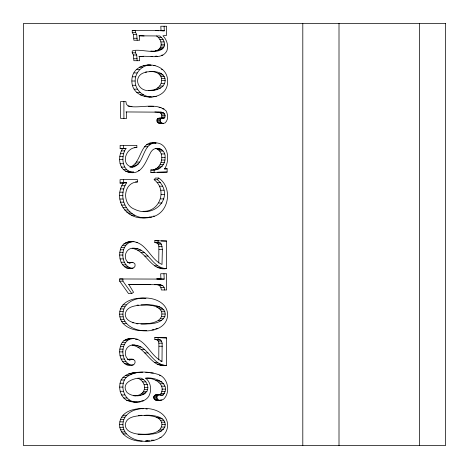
<?xml version="1.0" encoding="UTF-8"?>
<svg xmlns="http://www.w3.org/2000/svg" width="469" height="469" viewBox="0 0 469 469"><rect width="100%" height="100%" fill="white"/><g stroke="black" fill="none" stroke-linecap="round" stroke-linejoin="round"><path stroke-width="0.7" d="M132.117 248.33C146.24 250.382 150.684 271.369 166.647 268.596L166.647 241.048L154.823 240.661L154.823 242.573L156.957 242.989L158.241 244.226L158.88 246.342L158.768 263.056M132.117 345.172C146.24 347.224 150.684 368.212 166.647 365.439L166.647 337.891L154.823 337.51L154.823 339.415L156.957 339.832L158.241 341.069L158.88 343.185L158.768 359.899M154.823 242.573L160.234 242.989L161.518 244.226L162.374 249.379L162.004 264.463C150.666 259.562 146.932 243.804 133.976 241.682C128.107 240.708 121.524 243.475 120.322 249.795C118.634 256.262 120.058 264.833 126.624 267.963C129.714 269.024 136.438 268.919 134.972 264L133.337 262.488L127.621 262.587L132.328 262.3M154.823 339.415L160.234 339.832L161.518 341.069L162.157 343.185L162.004 361.306L160.697 361.306M131.842 268.344C119.114 265.87 119.935 241.242 133.976 241.682M132.328 359.143L127.621 359.43L133.337 359.33L134.972 360.843C136.362 366.617 127.58 366.072 124.596 363.657C119.22 358.99 118.493 350.671 121.16 344.369C123.693 337.997 131.748 337.621 137.411 339.275C147.841 343.953 151.669 356.663 162.004 361.306M131.842 365.187C119.114 362.713 119.935 338.085 133.976 338.524M164.513 168.764L167.134 168.764L167.134 172.07L150.854 172.451L150.854 169.971C158.405 171.449 165.745 165.258 165.059 157.502C166.225 149.717 155.855 144.886 151.241 151.522C145.718 160.785 142.254 176.168 127.955 172.041C117.959 169.356 117.936 155.614 122.767 148.339M133.671 172.328C121.87 172.059 120.498 156.124 126.038 148.339L124.731 148.339M145.947 217.692C125.862 220.442 112.648 199.589 123.376 182.763L126.648 182.763C115.098 200.281 131.173 222.693 151.716 217.012C169.174 213.477 173.155 187.653 158.71 178.056L155.432 178.056L154.149 179.709C167.562 189.664 160.011 211.982 143.086 211.314M150.854 169.971C161.899 170.64 166.343 152.091 155.831 148.503L159.102 148.503M146.621 330.405C135.781 331.976 119.642 327.309 119.648 314.154C119.355 301.133 135.371 296.766 145.929 298.507M122.925 314.154C123.4 292.146 166.9 292.891 167.621 314.412C167.615 337.012 123.47 335.845 122.925 314.154L119.648 314.154M142.183 441.095C131.431 441.769 117.332 434.347 119.859 421.86C121.629 411.465 134.128 408.147 143.227 408.751M122.925 424.615C123.4 402.607 166.9 403.352 167.621 424.873C167.615 447.473 123.47 446.306 122.925 424.615L119.648 424.615M142.711 372.187C135.125 372.163 125.346 372.626 121.084 379.996C118.094 386.919 119.853 396.211 126.612 400.245C133.583 403.305 143.76 403.311 148.632 396.557C152.02 390.683 151.124 382.317 145.519 378.102C154.946 376.783 171.396 383.261 163.335 394.869L160.058 394.869C167.193 385.301 154.934 377.269 145.83 378.372M137.03 402.091C124.748 402.637 118.692 386.128 126.155 377.398C134.714 370.616 147.143 371.231 157.133 374.127C167.843 376.496 171.15 391.885 163.652 399.166C160.691 401.112 152.701 401.745 153.768 396.346C155.432 393.702 159.612 394.323 162.004 395.601L163.335 394.869M150.854 50.986C161.811 52.827 164.566 41.635 156.529 35.966M143.444 56.585L139.475 56.333L139.656 60.718L133.876 60.718L133.448 54.996L132.229 52.833L132.229 50.986C139.961 47.774 159.8 56.638 164.349 45.927C165.07 42.052 162.86 38.229 159.806 35.966L138.847 35.832M133.688 395.666C146.041 396.645 148.403 382.991 137.909 378.166M147.665 389.633C148.72 384.861 145.548 379.984 141.181 378.166C133.577 377.656 120.263 383.026 126.964 392.412C132.346 397.448 144.774 397.337 147.665 389.633L144.393 389.633M131.865 81.02C131.343 59.246 167.644 59.968 167.621 81.02C168.394 102.77 131.666 102.037 131.865 81.02L135.136 81.02C135.008 90.019 143.344 97.224 152.114 96.989M135.136 81.02C135.008 72.613 142.101 64.869 150.649 64.986M160.867 118.176L161.658 117.098L161.846 115.696L161.4 113.996L160.193 112.836L158.041 112.167L154.881 111.944M162.831 118.176L164.144 118.176L164.936 117.098L165.117 115.696L164.678 113.996L163.47 112.836L161.318 112.167L125.962 111.944M126.648 182.763L120.076 183.08L120.076 179.645L137.517 179.645L137.517 181.937C122.749 182.464 121.67 204.666 134.709 209.297C154.899 219.246 175.834 196.024 157.426 179.709L154.149 179.709M160.111 400.374C157.959 400.549 156.3 398.38 157.045 396.346L157.672 395.473L159.501 394.71M140.899 324.079C148.491 323.938 163.933 322.93 161.623 311.721C158.076 304.475 147.999 305.043 141.122 304.879M164.842 316.593C167.568 306.298 153.515 304.604 146.434 304.739C139.34 305.495 126.401 304.739 125.246 314.283C125.235 320.362 131.953 322.654 136.925 323.493C145.982 323.891 159.419 325.685 164.842 316.593L161.565 316.593M137.997 434.306C146.029 434.312 160.58 435.103 161.963 424.486C161.483 416.232 150.871 415.692 144.616 415.305M164.842 427.054C167.568 416.753 153.515 415.065 146.434 415.2C139.34 415.956 126.401 415.2 125.246 424.744C125.235 430.823 131.953 433.11 136.925 433.954C145.982 434.353 159.419 436.147 164.842 427.054L161.565 427.054M148.327 90.411C164.033 91.754 167.456 70.708 149.857 71.552M148.374 90.499C155.731 91.344 166.853 87.568 164.953 78.341C162.45 70.426 151.944 71.311 145.384 72.079M129.421 106.404C140.999 108.497 156.23 102.23 166.032 110.795C168.113 114.454 168.488 119.988 165.059 122.966C162.544 123.593 158.692 124.385 157.068 121.758L157.051 119.355L157.69 118.557L159.524 117.924L164.144 118.176M163.288 123.458L161.025 122.696L160.111 120.469L160.967 118.557L162.796 117.924M130.376 166.923C142.195 162.761 139.422 139.674 156.019 142.863C168.617 143.426 170.194 160.515 164.508 169.08L167.134 168.764M129.89 167.111C145.173 168.459 140.905 142.846 156.019 142.863M157.426 179.709L158.71 178.056M163.957 273.749L164.203 279.096L119.648 278.967L119.648 281.13L128.506 293.541L131.777 293.541L133.548 292.269L128.846 284.507L160.662 284.742L162.796 285.65L164.109 287.339L164.631 289.977M130.892 262.587L129.643 263.443C121.664 259.386 125.446 246.717 134.773 248.236C148.585 249.373 152.378 268.655 166.647 268.596M130.892 359.43L129.643 360.286C121.664 356.229 125.446 343.56 134.773 345.078C148.585 346.216 152.378 365.498 166.647 365.439M138.842 56.503L140.167 56.585C148.198 55.014 162.04 60.36 166.876 50.84C168.776 45.569 166.765 39.689 162.983 35.779L166.647 35.333L166.647 26.235L160.803 26.235L161.049 30.813M146.691 72.079C131.889 74.313 136.672 92.317 150.344 90.499M160.011 123.458L161.189 123.13M145.355 440.93L147.987 440.637M155.139 56.315L156.564 56.081M128.565 268.344L133.184 268.133M126.038 148.339L120.14 148.591L120.14 145.349L136.848 145.349L136.848 147.635C125.821 146.639 119.747 165.281 132.51 167.111M130.4 172.328L133.665 171.883M148.837 96.989L150.244 96.813M120.14 148.591L121.453 148.468M120.076 183.08L123.376 182.763M133.753 402.091L140.372 401.775M137.059 305.155L138.414 305.061M138.414 415.522L141.802 415.294M142.67 217.692L148.902 217.522M151.036 56.585L152.39 56.52M150.854 172.451L154.465 172.346M157.355 172.264L167.134 172.07M128.453 284.495L150.789 284.449M144.112 35.966L139.475 35.65L139.656 40.234L133.876 40.234L133.448 34.507L132.229 32.343L132.229 30.497L135.506 30.497L135.506 32.343L136.725 34.507L137.153 40.234M164.08 26.235L164.326 30.813L155.309 30.561L158.897 30.72M162.362 30.813L164.326 30.813M132.229 32.343L135.506 32.343M133.448 34.507L136.725 34.507M158.375 37.59L161.653 37.59M133.876 38.259L137.153 38.259M159.888 39.66L163.165 39.66M160.896 41.917L164.173 41.917M161.23 44.238L164.508 44.238M161.078 45.927L164.349 45.927M160.609 47.357L163.88 47.357M159.823 48.536L163.101 48.536M158.727 49.456L162.004 49.456M155.509 50.605L158.786 50.605M132.229 52.833L135.506 52.833L136.725 54.996L137.153 60.718M133.448 54.996L136.725 54.996M161.553 55.19L162.86 55.19M155.737 56.432L157.701 56.432M133.876 58.748L137.153 58.748M143.233 65.525L146.51 65.525M153.797 65.525L155.104 65.525M139.492 67.149L142.769 67.149M136.332 69.647L139.61 69.647M161.383 69.647L162.69 69.647M133.941 72.935L137.212 72.935M158.241 73.703L161.518 73.703M159.841 74.94L163.118 74.94M160.99 76.482L164.261 76.482M132.381 76.805L135.658 76.805M161.676 78.341L164.953 78.341M161.905 80.51L165.182 80.51M161.383 83.517L164.66 83.517M132.428 85.282L135.705 85.282M159.829 86.044L163.101 86.044M157.432 88.002L160.709 88.002M134.122 89.163L137.399 89.163M154.395 89.415L157.672 89.415M150.854 90.23L154.125 90.23M136.749 92.411L140.02 92.411M140.225 94.89L143.502 94.89M144.305 96.462L147.577 96.462M153.064 96.462L156.341 96.462M128.072 106.17L131.965 106.404M159.061 107.489L161.025 107.489M162.679 108.826L163.992 108.826M158.041 112.167L161.318 112.167M160.193 112.836L163.47 112.836M161.4 113.996L164.678 113.996M161.846 115.696L165.117 115.696M161.658 117.098L164.936 117.098M157.69 118.557L160.967 118.557M157.051 119.355L160.328 119.355M156.834 120.469L160.111 120.469M157.068 121.758L160.339 121.758M157.754 122.696L161.025 122.696M158.774 123.271L162.051 123.271M149.435 143.326L152.706 143.326M146.703 144.71L149.974 144.71M144.44 146.762L147.717 146.762M134.228 147.635L136.848 147.635M156.113 148.339L157.426 148.339M157.326 149.007L160.597 149.007M158.639 149.84L161.911 149.84M121.313 150.883L124.59 150.883M159.765 151.012L163.042 151.012M120.381 153.685L123.658 153.685M161.277 153.938L164.555 153.938M119.835 156.546L123.107 156.546M161.782 157.502L165.059 157.502M119.648 159.407L122.925 159.407M161.606 160.029L164.883 160.029M136.379 162.081L139.656 162.081M161.078 162.321L164.355 162.321M120.076 163.722L123.353 163.722M135.066 164.021L138.343 164.021M160.205 164.385L163.476 164.385M133.448 165.645L136.725 165.645M158.973 166.219L162.251 166.219M131.513 166.741L134.785 166.741M121.36 167.111L124.637 167.111M157.391 167.744L160.668 167.744M155.509 168.875L158.786 168.875M123.253 169.561L126.53 169.561M153.328 169.62L156.605 169.62M138.349 170.546L139.656 170.546M125.51 171.179L128.787 171.179M127.955 172.041L131.232 172.041M135.553 181.937L137.517 181.937M157.127 182.605L160.404 182.605M121.747 185.759L125.024 185.759M159.343 186.199L162.614 186.199M120.58 188.901L123.857 188.901M160.715 190.221L163.992 190.221M119.882 192.184L123.159 192.184M161.172 194.406L164.449 194.406M119.648 195.614L122.925 195.614M160.562 198.909L163.833 198.909M119.859 199.02L123.13 199.02M120.474 202.168L123.752 202.168M158.727 202.995L162.004 202.995M121.506 205.064L124.783 205.064M122.948 207.703L126.225 207.703M124.69 210.036L127.967 210.036M126.689 212.064L129.966 212.064M128.934 213.788L132.211 213.788M131.437 215.212L134.709 215.212M153.087 216.156L154.395 216.156M149.095 217.012L151.716 217.012M166.647 241.048L161.23 240.949M128.025 241.922L131.302 241.922M136.104 242.432L137.411 242.432M125.739 242.637L129.016 242.637M156.957 242.989L160.234 242.989M123.845 243.827L127.122 243.827M158.241 244.226L161.518 244.226M122.339 245.498L125.61 245.498M158.88 246.342L162.157 246.342M121.16 247.526L124.437 247.526M134.597 248.711L137.868 248.711M159.097 249.379L162.374 249.379M120.322 249.795L123.599 249.795M137.786 250.147L141.063 250.147M119.818 252.299L123.095 252.299M141.146 252.545L144.417 252.545M119.648 255.042L122.925 255.042M144.745 256.062L148.022 256.062M120.017 258.911L123.294 258.911M121.113 262.235L124.391 262.235M122.69 264.874L125.962 264.874M154.559 265.847L157.836 265.847M124.596 266.814L127.873 266.814M157.144 267.324L160.416 267.324M126.624 267.963L129.901 267.963M160.07 268.28L163.347 268.28M119.648 278.967L122.925 278.967L122.925 281.13L131.777 293.541M159.988 278.903L156.716 278.903L164.203 279.096M119.648 281.13L122.925 281.13M154.395 284.443L160.662 284.742M157.385 284.742L159.524 285.65L162.796 285.65M159.524 285.65L160.838 287.339L164.109 287.339M122.948 304.803L126.225 304.803M121.506 306.726L124.783 306.726M156.529 306.902L159.806 306.902M158.909 308.156L162.186 308.156M120.474 308.924L123.752 308.924M160.609 309.763L163.88 309.763M119.859 311.398L123.13 311.398M161.623 311.721L164.9 311.721M161.963 314.031L165.24 314.031M119.859 316.839L123.136 316.839M160.363 318.756L163.64 318.756M120.492 319.278L123.763 319.278M158.358 320.509L161.635 320.509M121.541 321.482L124.813 321.482M132.41 322.76L133.724 322.76M123.007 323.446L126.284 323.446M155.778 328.558L157.742 328.558M152.026 329.713L153.99 329.713M166.647 337.891L154.823 337.51M128.025 338.765L131.302 338.765M135.447 339.275L137.411 339.275M125.739 339.48L129.016 339.48M156.957 339.832L160.234 339.832M123.845 340.676L127.122 340.676M158.241 341.069L161.518 341.069M122.339 342.341L125.61 342.341M158.88 343.185L162.157 343.185M121.16 344.369L124.437 344.369M132.152 345.078L134.773 345.078M134.597 345.559L137.868 345.559M159.097 346.228L162.374 346.228M120.322 346.638L123.599 346.638M137.786 346.99L141.063 346.99M119.818 349.141L123.095 349.141M141.146 349.393L144.417 349.393M119.648 351.891L122.925 351.891M144.745 352.905L148.022 352.905M120.017 355.754L123.294 355.754M121.113 359.078L124.391 359.078M133.337 359.33L129.051 359.143M122.69 361.716L125.962 361.716M154.559 362.689L157.836 362.689M124.596 363.657L127.873 363.657M157.144 364.167L160.416 364.167M126.624 364.806L129.901 364.806M131.871 364.982L133.184 364.982M160.07 365.122L163.347 365.122M149.136 372.345L145.859 372.345L147.243 372.568M132.276 372.949L135.553 372.949M150.655 373.013L153.275 373.013M128.547 373.981L131.824 373.981M125.393 375.429L128.664 375.429M159.413 375.687L160.72 375.687M122.878 377.398L126.155 377.398M140.424 379.568L143.702 379.568M121.084 379.996L124.361 379.996M155.919 380.394L159.196 380.394M142.611 381.86L145.882 381.86M158.592 381.819L161.869 381.819M120.011 383.22L123.283 383.22M160.498 383.748L163.775 383.748M144.118 384.592L147.395 384.592M161.647 386.18L164.918 386.18M119.648 387.077L122.925 387.077M144.622 387.458L147.899 387.458M162.028 389.112L165.299 389.112M120.123 391.275L123.4 391.275M143.696 391.451L146.967 391.451M161.799 391.656L165.07 391.656M142.529 392.911L145.806 392.911M161.113 393.567L164.385 393.567M140.899 394.013L144.176 394.013M121.541 394.962L124.818 394.962M155.28 394.904L160.767 394.933M136.884 395.349L140.161 395.349M154.395 395.473L157.672 395.473M133.724 395.789L135.688 395.789M153.768 396.346L157.045 396.346M153.598 397.571L156.875 397.571M123.728 398.005L126.999 398.005M153.873 398.767L157.15 398.767M154.577 399.676L157.854 399.676M159.917 400.069L161.881 400.069M126.612 400.245L129.89 400.245M155.602 400.198L158.874 400.198M141.597 400.819L143.567 400.819M129.983 401.628L133.26 401.628M122.948 415.264L126.225 415.264M121.506 417.181L124.783 417.181M156.529 417.363L159.806 417.363M158.909 418.618L162.186 418.618M120.474 419.38L123.752 419.38M160.609 420.224L163.88 420.224M119.859 421.86L123.13 421.86M161.623 422.182L164.9 422.182M161.963 424.486L165.24 424.486M119.859 427.294L123.136 427.294M160.363 429.211L163.64 429.211M120.492 429.739L123.763 429.739M158.358 430.964L161.635 430.964M121.541 431.943L124.813 431.943M123.007 433.907L126.284 433.907M159.841 437.407L161.148 437.407M151.37 440.174L153.99 440.174M146.621 440.866L149.898 440.866M132.229 30.497L158.586 30.561M154.823 240.661L158.381 240.826M148.474 106.404L153.691 106.674M145.929 408.968L147.278 409.074M136.549 323.727L137.997 323.845M147.372 64.986L151.194 65.449M152.747 142.863L155.966 143.309M156.224 394.71L157.49 394.933M130.704 338.524L132.076 338.823M129.385 106.17L127.504 105.455L126.313 103.96L125.921 101.509L120.627 101.509L120.627 118.434L126.589 118.434L126.343 111.944M160.838 287.339L161.354 289.977L166.647 289.977L166.647 273.749L160.685 273.749L160.926 279.096M419.356 23.45L419.356 445.55M339.005 23.45L339.005 445.55M302.804 23.45L302.804 445.55M158.094 240.661L158.094 242.573M158.094 337.51L158.094 339.415M154.125 169.971L154.125 172.451M135.506 50.986L135.506 52.833M123.904 101.509L123.904 118.434M123.411 145.349L123.411 148.591M123.353 179.645L123.353 183.08M445.55 23.45L23.45 23.45L23.45 445.55L445.55 445.55L445.55 23.45"/></g></svg>
